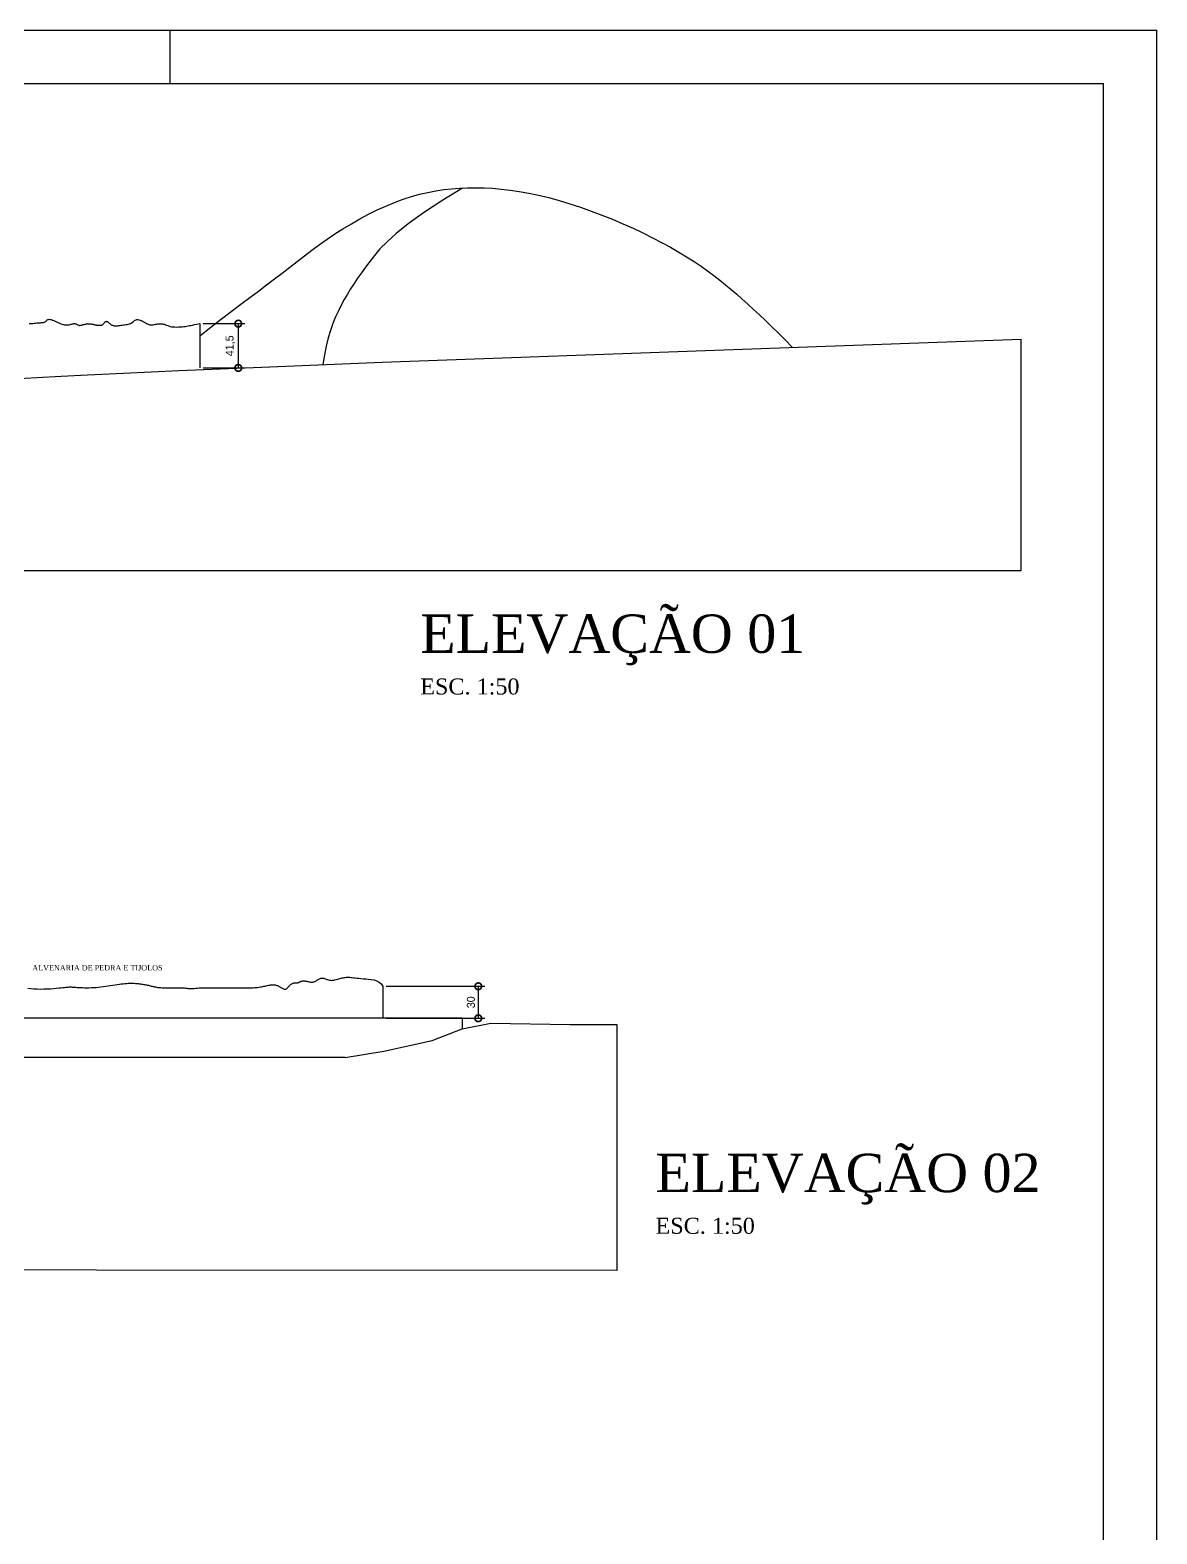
# Model space of a CAD drawing. Extents: x -1402 to -561, y 2245 to 2839.
# Drawn here: x -772.6 to -561.3, y 2557.3 to 2839.3 of the extents above; entities that cross this region are included whole.
import ezdxf

# ---------------------------------------------------------------- set-up
doc = ezdxf.new("R2010")
doc.units = 0
doc.layers.get('0').update_dxf_attribs({"linetype": 'CONTINUOUS'})
doc.layers.get('DEFPOINTS').update_dxf_attribs({"linetype": 'CONTINUOUS'})
for name, color, linetype in [('COTAS', 1, 'CONTINUOUS'), ('MARGEXT', 2, 'CONTINUOUS'), ('MARGINT', 6, 'CONTINUOUS'), ('PAREDE', 7, 'CONTINUOUS'), ('PASSEIO', 1, 'CONTINUOUS'), ('TEXT1', 3, 'CONTINUOUS')]:
    doc.layers.add(name, color=color, linetype=linetype)
doc.dimstyles.get("Standard").update_dxf_attribs({"dimscale": 0, "dimtxt": 1.5, "dimasz": 2.5, "dimexe": 1.25, "dimexo": 0.625, "dimtad": 1, "dimdec": 1, "dimlfac": 5, "dimdsep": 46, "dimlunit": 6, "dimtxsty": 'STANDARD', "dimblk1": 'DOTSMALL', "dimblk2": 'DOTSMALL', "dimsah": 1, "dimcen": 2.5, "dimadec": 0, "dimazin": 0, "dimtfac": 1, "dimtdec": 1, "dimtmove": 0, "dimatfit": 3, "dimldrblk": 'DOTSMALL', "dimfxl": 1, "dimtolj": 1, "dimtzin": 0, "dimarcsym": 0})

# ---------------------------------------------------------------- blocks, each defined once
blk = doc.blocks.new('_DOTSMALL')
at = {"color": 0, "linetype": 'ByBlock', "const_width": 0.5}
blk.add_lwpolyline([(-0.0625, 0, 1), (0.0625, 0, 1)], format="xyb", close=True, dxfattribs=at)
blk = doc.blocks.new('*D76')
at = {"color": 0, "linetype": 'ByBlock'}
for p, q in [((-675.92, 2731.38), (-657.39, 2731.38)), ((-658.64, 2731.38), (-658.64, 2725.38)), ((-675.92, 2725.38), (-657.39, 2725.38))]:
    blk.add_line(p, q, dxfattribs=at)
at = {"layer": 'DEFPOINTS', "color": 0, "linetype": 'ByBlock'}
for p in [(-676.55, 2731.38), (-676.55, 2725.38), (-658.64, 2725.38)]:
    blk.add_point(p, dxfattribs=at)
at = {"color": 0, "linetype": 'ByBlock', "xscale": 2.5, "yscale": 2.5, "zscale": 2.5}
for p, rotation in [((-658.64, 2731.38), 90), ((-658.64, 2725.38), 270)]:
    blk.add_blockref('_DOTSMALL', p, dxfattribs=dict(at, rotation=rotation))
at = {"color": 0, "linetype": 'ByBlock', "insert": (-660.02, 2728.38), "char_height": 1.5, "attachment_point": 5, "rotation": 90}
blk.add_mtext('\\A1;30', dxfattribs=at)
blk = doc.blocks.new('*D84')
at = {"color": 0, "linetype": 'ByBlock'}
for p, q in [((-1093.48, 2336.26), (-1085.68, 2336.26)), ((-1086.93, 2336.26), (-1086.93, 2327.96)), ((-1093.48, 2327.96), (-1085.68, 2327.96))]:
    blk.add_line(p, q, dxfattribs=at)
at = {"layer": 'DEFPOINTS', "color": 0, "linetype": 'ByBlock'}
for p in [(-1094.1, 2336.26), (-1094.1, 2327.96), (-1086.93, 2327.96)]:
    blk.add_point(p, dxfattribs=at)
at = {"color": 0, "linetype": 'ByBlock', "xscale": 2.5, "yscale": 2.5, "zscale": 2.5}
for p, rotation in [((-1086.93, 2336.26), 90), ((-1086.93, 2327.96), 270)]:
    blk.add_blockref('_DOTSMALL', p, dxfattribs=dict(at, rotation=rotation))
at = {"color": 0, "linetype": 'ByBlock', "insert": (-1088.43, 2332.11), "char_height": 1.5, "attachment_point": 5, "rotation": 90}
blk.add_mtext('\\A1;41,5', dxfattribs=at)

msp = doc.modelspace()

# ---------------------------------------------------------------- linework, layer by layer
at = {"layer": 'MARGEXT'}
for p, q in [((-1402.319, 2839.286), (-561.319, 2839.286)), ((-746.319, 2829.286), (-746.319, 2839.286)), ((-561.319, 2245.286), (-561.319, 2839.286))]:
    msp.add_line(p, q, dxfattribs=at)
at = {"layer": 'MARGINT'}
for p in [(-1377.319, 2829.286), (-571.319, 2255.286)]:
    msp.add_line(p, (-571.319, 2829.286), dxfattribs=at)
at = {"layer": 'PAREDE', "color": 5}
msp.add_line((-740.709, 2784.244), (-740.709, 2775.944), dxfattribs=at)
at = {"layer": 'PAREDE'}
for p, q in [((-697.212, 2649.845), (-691.55, 2652.006)), ((-691.55, 2652.006), (-686.172, 2653.103)), ((-686.172, 2653.103), (-671.368, 2652.852)), ((-671.368, 2652.852), (-662.586, 2652.852)), ((-662.586, 2652.852), (-662.586, 2606.716)), ((-713.521, 2646.638), (-706.245, 2647.84)), ((-706.245, 2647.84), (-697.212, 2649.845))]:
    msp.add_line(p, q, dxfattribs=at)
at = {"layer": 'PAREDE', "color": 3}
for points in [[(-740.709, 2781.94), (-738.649, 2783.595), (-736.694, 2785.127), (-734.836, 2786.552), (-733.068, 2787.886), (-731.381, 2789.145), (-729.766, 2790.343), (-728.217, 2791.497), (-726.724, 2792.623), (-725.28, 2793.734), (-723.871, 2794.83), (-722.484, 2795.912), (-721.107, 2796.978), (-719.725, 2798.027), (-718.327, 2799.059), (-716.899, 2800.072), (-715.427, 2801.066), (-713.903, 2802.038), (-712.335, 2802.981), (-710.733, 2803.887), (-709.109, 2804.748), (-707.474, 2805.554), (-705.842, 2806.299), (-704.221, 2806.973), (-702.626, 2807.569), (-701.063, 2808.079), (-699.529, 2808.509), (-698.017, 2808.863), (-696.519, 2809.147), (-695.029, 2809.367), (-693.54, 2809.528), (-692.044, 2809.637), (-690.535, 2809.7), (-689.006, 2809.72), (-687.45, 2809.694), (-685.863, 2809.618), (-684.237, 2809.488), (-682.568, 2809.299), (-680.85, 2809.047), (-679.076, 2808.726), (-677.241, 2808.334), (-675.344, 2807.866), (-673.394, 2807.328), (-671.407, 2806.726), (-669.398, 2806.066), (-667.381, 2805.355), (-665.371, 2804.599), (-663.382, 2803.805), (-661.431, 2802.979), (-659.529, 2802.126), (-657.683, 2801.254), (-655.899, 2800.366), (-654.182, 2799.468), (-652.537, 2798.564), (-650.968, 2797.661), (-649.482, 2796.763), (-648.082, 2795.875), (-646.772, 2795), (-645.541, 2794.136), (-644.375, 2793.276), (-643.261, 2792.415), (-642.186, 2791.548), (-641.135, 2790.668), (-640.096, 2789.772), (-639.055, 2788.853), (-638, 2787.905), (-636.924, 2786.921), (-635.821, 2785.893), (-634.685, 2784.814), (-633.51, 2783.674), (-632.291, 2782.467), (-631.021, 2781.184), (-629.695, 2779.818)], [(-691.529, 2809.659), (-695.212, 2807.386), (-698.815, 2805.004), (-701.678, 2802.946), (-703.915, 2801.165), (-705.64, 2799.616), (-706.968, 2798.253), (-708.013, 2797.03), (-708.89, 2795.902), (-709.695, 2794.828), (-710.45, 2793.792), (-711.162, 2792.782), (-711.834, 2791.787), (-712.471, 2790.795), (-713.079, 2789.797), (-713.661, 2788.78), (-714.224, 2787.733), (-714.769, 2786.644), (-715.293, 2785.499), (-715.789, 2784.281), (-716.253, 2782.976), (-716.676, 2781.567), (-717.055, 2780.039), (-717.382, 2778.376), (-717.652, 2776.562)]]:
    msp.add_lwpolyline(points, dxfattribs=at)
at = {"layer": 'PAREDE', "color": 5}
for points in [[(-772.733, 2784.248), (-772.504, 2784.262), (-772.265, 2784.279), (-772.018, 2784.3), (-771.768, 2784.322), (-771.519, 2784.345), (-771.277, 2784.369), (-771.044, 2784.391), (-770.826, 2784.411), (-770.628, 2784.429), (-770.452, 2784.443), (-770.296, 2784.455), (-770.16, 2784.469), (-770.039, 2784.486), (-769.932, 2784.509), (-769.836, 2784.54), (-769.749, 2784.582), (-769.669, 2784.637), (-769.592, 2784.706), (-769.514, 2784.784), (-769.432, 2784.864), (-769.34, 2784.939), (-769.235, 2785.002), (-769.112, 2785.047), (-768.966, 2785.066), (-768.793, 2785.053), (-768.591, 2785.004), (-768.363, 2784.923), (-768.116, 2784.819), (-767.855, 2784.699), (-767.586, 2784.572), (-767.316, 2784.444), (-767.049, 2784.325), (-766.792, 2784.22), (-766.549, 2784.138), (-766.321, 2784.077), (-766.107, 2784.036), (-765.906, 2784.012), (-765.716, 2784.004), (-765.537, 2784.01), (-765.368, 2784.027), (-765.207, 2784.054), (-765.055, 2784.088), (-764.91, 2784.127), (-764.771, 2784.167), (-764.639, 2784.205), (-764.513, 2784.236), (-764.392, 2784.259), (-764.276, 2784.268), (-764.165, 2784.262), (-764.057, 2784.237), (-763.953, 2784.198), (-763.85, 2784.149), (-763.748, 2784.095), (-763.646, 2784.042), (-763.543, 2783.993), (-763.439, 2783.953), (-763.331, 2783.929), (-763.22, 2783.922), (-763.104, 2783.932), (-762.983, 2783.954), (-762.857, 2783.986), (-762.725, 2784.024), (-762.586, 2784.064), (-762.441, 2784.103), (-762.289, 2784.137), (-762.129, 2784.165), (-761.964, 2784.185), (-761.798, 2784.198), (-761.632, 2784.205), (-761.47, 2784.206), (-761.315, 2784.202), (-761.17, 2784.192), (-761.038, 2784.179), (-760.92, 2784.161), (-760.815, 2784.141), (-760.72, 2784.119), (-760.631, 2784.095), (-760.547, 2784.072), (-760.463, 2784.05), (-760.378, 2784.03), (-760.287, 2784.012), (-760.19, 2783.998), (-760.087, 2783.988), (-759.979, 2783.981), (-759.87, 2783.976), (-759.761, 2783.973), (-759.654, 2783.971), (-759.551, 2783.971), (-759.453, 2783.971), (-759.363, 2783.971), (-759.28, 2783.973), (-759.203, 2783.979), (-759.13, 2783.991), (-759.062, 2784.011), (-758.996, 2784.041), (-758.932, 2784.082), (-758.87, 2784.137), (-758.807, 2784.207), (-758.744, 2784.286), (-758.68, 2784.371), (-758.614, 2784.455), (-758.547, 2784.533), (-758.477, 2784.6), (-758.404, 2784.65), (-758.328, 2784.679), (-758.247, 2784.681), (-758.164, 2784.66), (-758.078, 2784.62), (-757.989, 2784.564), (-757.898, 2784.496), (-757.806, 2784.421), (-757.712, 2784.341), (-757.619, 2784.262), (-757.525, 2784.186), (-757.429, 2784.115), (-757.331, 2784.05), (-757.228, 2783.991), (-757.119, 2783.941), (-757.003, 2783.899), (-756.878, 2783.867), (-756.743, 2783.846), (-756.597, 2783.836), (-756.439, 2783.836), (-756.27, 2783.845), (-756.092, 2783.861), (-755.903, 2783.883), (-755.705, 2783.91), (-755.499, 2783.94), (-755.284, 2783.971), (-755.061, 2784.002), (-754.835, 2784.036), (-754.607, 2784.073), (-754.382, 2784.116), (-754.163, 2784.167), (-753.953, 2784.228), (-753.755, 2784.301), (-753.574, 2784.387), (-753.411, 2784.487), (-753.262, 2784.596), (-753.122, 2784.705), (-752.985, 2784.809), (-752.847, 2784.898), (-752.701, 2784.967), (-752.542, 2785.007), (-752.365, 2785.012), (-752.167, 2784.976), (-751.951, 2784.906), (-751.723, 2784.809), (-751.489, 2784.694), (-751.256, 2784.57), (-751.028, 2784.444), (-750.812, 2784.324), (-750.614, 2784.22), (-750.437, 2784.138), (-750.278, 2784.077), (-750.132, 2784.036), (-749.994, 2784.012), (-749.857, 2784.004), (-749.717, 2784.01), (-749.568, 2784.027), (-749.405, 2784.054), (-749.223, 2784.088), (-749.027, 2784.127), (-748.818, 2784.165), (-748.602, 2784.2), (-748.382, 2784.226), (-748.162, 2784.241), (-747.945, 2784.241), (-747.737, 2784.22), (-747.538, 2784.178), (-747.347, 2784.118), (-747.156, 2784.045), (-746.96, 2783.965), (-746.755, 2783.883), (-746.535, 2783.805), (-746.294, 2783.735), (-746.027, 2783.679), (-745.731, 2783.642), (-745.413, 2783.621), (-745.078, 2783.616), (-744.737, 2783.624), (-744.397, 2783.643), (-744.066, 2783.67), (-743.752, 2783.704), (-743.463, 2783.741), (-743.203, 2783.782), (-742.957, 2783.825), (-742.706, 2783.874), (-742.431, 2783.929), (-742.113, 2783.992), (-741.732, 2784.065), (-741.271, 2784.148), (-740.709, 2784.244)], [(-773.015, 2659.666), (-772.439, 2659.591), (-771.84, 2659.535), (-771.22, 2659.504), (-770.589, 2659.494), (-769.958, 2659.503), (-769.338, 2659.526), (-768.74, 2659.559), (-768.175, 2659.601), (-767.653, 2659.645), (-767.186, 2659.69), (-766.781, 2659.732), (-766.433, 2659.769), (-766.133, 2659.803), (-765.872, 2659.831), (-765.642, 2659.853), (-765.435, 2659.87), (-765.241, 2659.88), (-765.053, 2659.884), (-764.861, 2659.88), (-764.662, 2659.871), (-764.453, 2659.857), (-764.229, 2659.84), (-763.986, 2659.821), (-763.722, 2659.802), (-763.432, 2659.784), (-763.114, 2659.768), (-762.763, 2659.755), (-762.385, 2659.747), (-761.981, 2659.745), (-761.557, 2659.748), (-761.117, 2659.759), (-760.665, 2659.779), (-760.204, 2659.807), (-759.739, 2659.845), (-759.274, 2659.894), (-758.812, 2659.951), (-758.353, 2660.015), (-757.902, 2660.082), (-757.46, 2660.152), (-757.029, 2660.221), (-756.611, 2660.287), (-756.21, 2660.349), (-755.826, 2660.403), (-755.46, 2660.45), (-755.11, 2660.49), (-754.775, 2660.523), (-754.455, 2660.549), (-754.148, 2660.567), (-753.855, 2660.578), (-753.573, 2660.581), (-753.302, 2660.578), (-753.041, 2660.568), (-752.791, 2660.553), (-752.55, 2660.533), (-752.318, 2660.509), (-752.095, 2660.483), (-751.88, 2660.455), (-751.672, 2660.426), (-751.472, 2660.397), (-751.278, 2660.368), (-751.09, 2660.337), (-750.906, 2660.305), (-750.726, 2660.272), (-750.549, 2660.236), (-750.373, 2660.197), (-750.199, 2660.155), (-750.024, 2660.11), (-749.847, 2660.062), (-749.665, 2660.014), (-749.476, 2659.966), (-749.279, 2659.92), (-749.07, 2659.877), (-748.847, 2659.839), (-748.608, 2659.806), (-748.352, 2659.781), (-748.079, 2659.762), (-747.791, 2659.748), (-747.489, 2659.739), (-747.173, 2659.733), (-746.847, 2659.73), (-746.51, 2659.729), (-746.165, 2659.729), (-745.813, 2659.729), (-745.46, 2659.728), (-745.112, 2659.727), (-744.774, 2659.724), (-744.452, 2659.719), (-744.153, 2659.713), (-743.881, 2659.703), (-743.644, 2659.69), (-743.445, 2659.674), (-743.278, 2659.656), (-743.135, 2659.636), (-743.009, 2659.618), (-742.892, 2659.601), (-742.777, 2659.587), (-742.655, 2659.577), (-742.519, 2659.574), (-742.363, 2659.577), (-742.188, 2659.587), (-741.995, 2659.601), (-741.787, 2659.618), (-741.567, 2659.636), (-741.336, 2659.656), (-741.097, 2659.674), (-740.852, 2659.69), (-740.603, 2659.703), (-740.349, 2659.713), (-740.092, 2659.719), (-739.829, 2659.724), (-739.561, 2659.727), (-739.286, 2659.728), (-739.006, 2659.729), (-738.719, 2659.729), (-738.425, 2659.729), (-738.127, 2659.729), (-737.83, 2659.729), (-737.536, 2659.729), (-737.249, 2659.729), (-736.973, 2659.729), (-736.712, 2659.729), (-736.469, 2659.729), (-736.247, 2659.729), (-736.04, 2659.729), (-735.845, 2659.729), (-735.655, 2659.729), (-735.465, 2659.729), (-735.269, 2659.729), (-735.063, 2659.729), (-734.84, 2659.729), (-734.597, 2659.729), (-734.334, 2659.729), (-734.054, 2659.729), (-733.759, 2659.729), (-733.451, 2659.729), (-733.133, 2659.729), (-732.807, 2659.729), (-732.474, 2659.729), (-732.139, 2659.729), (-731.802, 2659.73), (-731.467, 2659.733), (-731.136, 2659.739), (-730.813, 2659.748), (-730.5, 2659.762), (-730.2, 2659.781), (-729.915, 2659.806), (-729.647, 2659.839), (-729.395, 2659.877), (-729.157, 2659.92), (-728.931, 2659.966), (-728.713, 2660.014), (-728.502, 2660.062), (-728.296, 2660.11), (-728.092, 2660.155), (-727.889, 2660.197), (-727.687, 2660.233), (-727.487, 2660.263), (-727.292, 2660.286), (-727.102, 2660.299), (-726.919, 2660.302), (-726.745, 2660.293), (-726.579, 2660.271), (-726.425, 2660.235), (-726.279, 2660.187), (-726.142, 2660.129), (-726.012, 2660.063), (-725.887, 2659.992), (-725.767, 2659.917), (-725.649, 2659.842), (-725.532, 2659.768), (-725.416, 2659.697), (-725.301, 2659.632), (-725.187, 2659.574), (-725.077, 2659.526), (-724.969, 2659.488), (-724.867, 2659.463), (-724.77, 2659.452), (-724.679, 2659.458), (-724.595, 2659.481), (-724.517, 2659.52), (-724.444, 2659.573), (-724.374, 2659.637), (-724.305, 2659.71), (-724.237, 2659.79), (-724.168, 2659.875), (-724.097, 2659.961), (-724.023, 2660.048), (-723.945, 2660.134), (-723.863, 2660.217), (-723.777, 2660.295), (-723.688, 2660.369), (-723.595, 2660.435), (-723.499, 2660.494), (-723.399, 2660.542), (-723.296, 2660.581), (-723.191, 2660.61), (-723.086, 2660.63), (-722.982, 2660.644), (-722.883, 2660.653), (-722.788, 2660.657), (-722.701, 2660.658), (-722.623, 2660.659), (-722.556, 2660.659), (-722.497, 2660.66), (-722.444, 2660.663), (-722.396, 2660.668), (-722.349, 2660.678), (-722.302, 2660.691), (-722.252, 2660.711), (-722.197, 2660.736), (-722.135, 2660.768), (-722.066, 2660.806), (-721.99, 2660.846), (-721.906, 2660.886), (-721.815, 2660.925), (-721.717, 2660.96), (-721.611, 2660.988), (-721.499, 2661.007), (-721.379, 2661.017), (-721.253, 2661.016), (-721.121, 2661.008), (-720.985, 2660.993), (-720.845, 2660.972), (-720.702, 2660.947), (-720.558, 2660.92), (-720.413, 2660.891), (-720.267, 2660.862), (-720.123, 2660.836), (-719.979, 2660.814), (-719.836, 2660.799), (-719.695, 2660.793), (-719.557, 2660.798), (-719.421, 2660.817), (-719.288, 2660.852), (-719.159, 2660.904), (-719.033, 2660.97), (-718.91, 2661.046), (-718.789, 2661.128), (-718.67, 2661.212), (-718.552, 2661.294), (-718.435, 2661.369), (-718.318, 2661.433), (-718.202, 2661.484), (-718.085, 2661.521), (-717.967, 2661.544), (-717.848, 2661.555), (-717.727, 2661.552), (-717.604, 2661.537), (-717.478, 2661.51), (-717.349, 2661.472), (-717.216, 2661.424), (-717.078, 2661.369), (-716.934, 2661.311), (-716.782, 2661.254), (-716.621, 2661.203), (-716.449, 2661.162), (-716.266, 2661.134), (-716.069, 2661.124), (-715.859, 2661.134), (-715.637, 2661.162), (-715.407, 2661.205), (-715.172, 2661.259), (-714.935, 2661.32), (-714.7, 2661.385), (-714.469, 2661.45), (-714.246, 2661.511), (-714.033, 2661.565), (-713.828, 2661.612), (-713.629, 2661.651), (-713.432, 2661.68), (-713.235, 2661.701), (-713.035, 2661.712), (-712.83, 2661.714), (-712.617, 2661.705), (-712.393, 2661.685), (-712.153, 2661.657), (-711.892, 2661.622), (-711.606, 2661.584), (-711.291, 2661.543), (-710.94, 2661.503), (-710.55, 2661.466), (-710.116, 2661.433), (-709.636, 2661.405), (-709.126, 2661.368), (-708.603, 2661.304), (-708.087, 2661.197), (-707.595, 2661.031), (-707.146, 2660.788), (-706.758, 2660.452), (-706.45, 2660.006)], [(-706.45, 2660.006), (-706.45, 2654.006)]]:
    msp.add_lwpolyline(points, dxfattribs=at)
at = {"layer": 'PAREDE'}
for points in [[(-713.521, 2646.638), (-860.45, 2646.638)], [(-662.586, 2606.716), (-760.084, 2606.76), (-833.164, 2606.884)]]:
    msp.add_lwpolyline(points, dxfattribs=at)
at = {"layer": 'PASSEIO', "color": 4}
msp.add_line((-691.55, 2654.006), (-925.45, 2654.006), dxfattribs=at)
at = {"layer": 'PASSEIO', "color": 7}
for points in [[(-775.661, 2773.917), (-771.27, 2774.138), (-766.756, 2774.378), (-761.813, 2774.648), (-755.021, 2774.992), (-744.681, 2775.463), (-729.093, 2776.114), (-706.558, 2776.997), (-675.377, 2778.165), (-633.849, 2779.671), (-586.794, 2781.336)], [(-586.794, 2737.979), (-586.794, 2781.336)], [(-967.304, 2737.979), (-586.794, 2737.979)]]:
    msp.add_lwpolyline(points, dxfattribs=at)
at = {"layer": 'PASSEIO', "color": 4}
msp.add_lwpolyline([(-691.55, 2654.006), (-691.55, 2652.006)], dxfattribs=at)

# ---------------------------------------------------------------- texts
at = {"layer": 'TEXT1', "attachment_point": 1}
for s, insert, char_height, width in [('\\fTimes New Roman|b0|i0|c0|p18;ELEVAÇÃO 01\\P\\H3;ESC. 1:50', (-699.432, 2729.722), 7.2, 83.16), ('\\fTimes New Roman|b0|i0|c0|p18;ALVENARIA DE PEDRA E TIJOLOS', (-772.16, 2663.977), 1, 26.6), ('\\fTimes New Roman|b0|i0|c0|p18;ELEVAÇÃO 02\\P\\H3;ESC. 1:50', (-655.323, 2628.613), 7.2, 83.16)]:
    msp.add_mtext(s, dxfattribs=dict(at, insert=insert, char_height=char_height, width=width))

# ---------------------------------------------------------------- dimensions: what is measured, and where the dimension line sits
at = {"layer": 'COTAS'}
for base, p1, p2, picture, middle, set_off in [((-733.54, 2775.944), (-740.709, 2784.244), (-740.709, 2775.944), '*D84', (-735.04, 2780.094), (353.393, 447.986)), ((-688.543, 2654.006), (-706.45, 2660.006), (-706.45, 2654.006), '*D76', (-689.918, 2657.006), (-29.9, -71.369))]:
    dim = msp.add_linear_dim(base=base, p1=p1, p2=p2, angle=90, dimstyle='STANDARD', override={"dimscale": 1}, dxfattribs=at)
    dim.commit()
    dim.dimension.update_dxf_attribs({"geometry": picture, "text_midpoint": middle, "insert": set_off})

doc.saveas('drawing.dxf')
